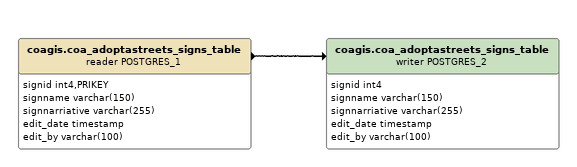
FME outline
coagis.coa_adoptastreets_signs_table (reader POSTGRES_1)
    attributes: signid int4,PRIKEY, signname varchar(150), signnarriative varchar(255), edit_date timestamp, edit_by varchar(100)
    -> coagis.coa_adoptastreets_signs_table (writer POSTGRES_2)
coagis.coa_adoptastreets_signs_table (writer POSTGRES_2)
    attributes: signid int4, signname varchar(150), signnarriative varchar(255), edit_date timestamp, edit_by varchar(100)
